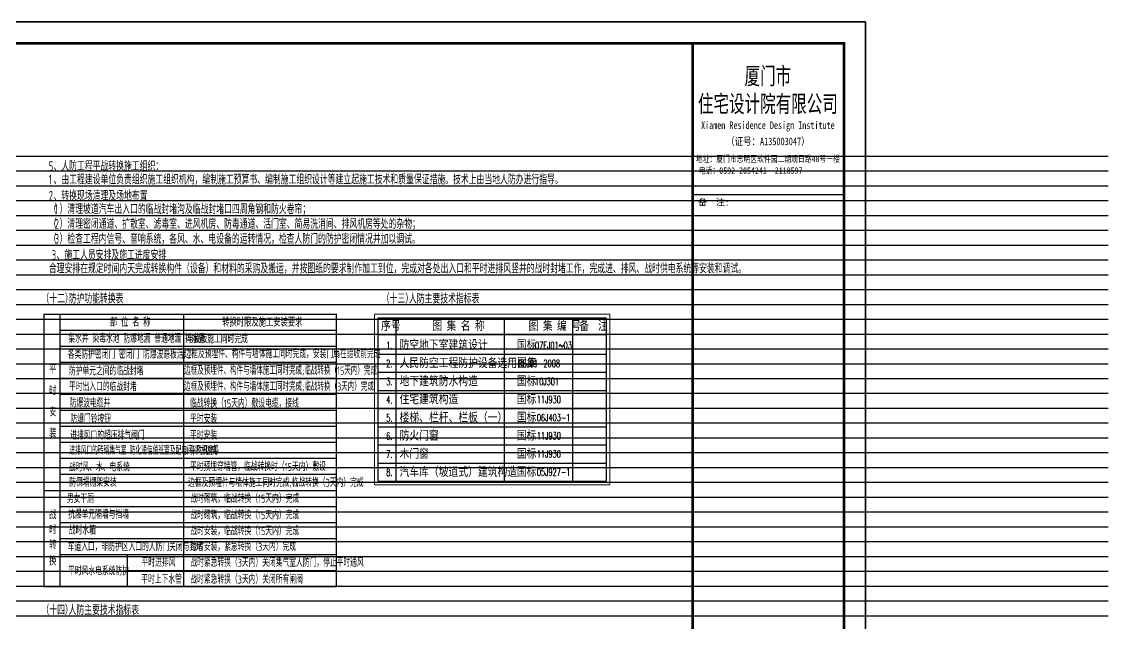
# Model space of a CAD drawing. Extents: x 0 to 2037025, y -2738621 to 0.
# Drawn here: x 1003695 to 1054001, y -1206452 to -1178615 of the extents above; entities that cross this region are included whole.
import ezdxf
from ezdxf.enums import TextEntityAlignment as Align

# ---------------------------------------------------------------- set-up
doc = ezdxf.new("R2010")
doc.units = 0
doc.header["$LTSCALE"] = 10
doc.header["$MEASUREMENT"] = 0
for name, color, linetype in [('Note', 142, 'Continuous'), ('PUB_TEXT', 7, 'Continuous'), ('Table', 3, 'Continuous'), ('WINDOW', 2, 'Continuous'), ('图框', 142, 'Continuous'), ('批量导出图层', 1, 'Continuous')]:
    doc.layers.add(name, color=color, linetype=linetype)
doc.styles.add('_HZTXT', font='TSSDENG.shx', dxfattribs={"width": 0.8, "bigfont": 'HZTXT.shx'})
doc.styles.add('_SIMPLEX', font='SIMPLEX.shx', dxfattribs={"width": 0.8})
doc.styles.add('_ZBHZ', font='tssdeng.shx', dxfattribs={"width": 0.7, "bigfont": 'tssdchn.shx'})
doc.styles.add('DXFS', font='tssdeng.shx', dxfattribs={"width": 0.62, "bigfont": 'dxfs.shx'})
doc.styles.add('HZTXT', font='txt.shx', dxfattribs={"width": 0.7, "bigfont": 'hztxt.shx'})
doc.styles.add('图框字型一', font='')
doc.styles.get('图框字型一').set_extended_font_data('SimSun')

# ---------------------------------------------------------------- blocks, each defined once
blk = doc.blocks.new('图框A1')
at = {"layer": '图框'}
blk.add_line((76100, 51400), (83100, 51400), dxfattribs=at)
blk.add_lwpolyline([(0, 0), (84100, 0), (84100, 59400), (0, 59400)], close=True, dxfattribs=at)
at = {"layer": '图框', "const_width": 120}
blk.add_lwpolyline([(2500, 1000), (83100, 1000), (83100, 58400), (2500, 58400)], close=True, dxfattribs=at)
blk.add_lwpolyline([(76100, 58400), (76100, 1000)], dxfattribs=at)
at = {"layer": '图框'}
for s, height, style, width, p in [('厦门市', 900, 'HZTXT', 0.8, (79578, 56413)), ('住宅设计院有限公司', 900, 'HZTXT', 0.8, (79578, 55123)), ('Xiamen Residence Design Institute', 350, '图框字型一', 0.75, (79578, 54436)), ('（证号：A135003047）', 350, '图框字型一', 0.8, (79578, 53688)), ('地址：厦门市思明区软件园二期观日路48号一楼', 300, '图框字型一', 0.75, (79578, 52904)), ('电话：0592-2054241  2118597', 300, '图框字型一', 0.75, (78781, 52364))]:
    blk.add_text(s, height=height, dxfattribs=dict(at, style=style, width=width)).set_placement(p, align=Align.CENTER)
at = {"layer": '图框', "style": '图框字型一'}
blk.add_text('备  注:', height=300, dxfattribs=at).set_placement((76342, 50890))

msp = doc.modelspace()

# ---------------------------------------------------------------- linework, layer by layer
at = {"layer": 'Defpoints', "color": 251}
for p, q in [((1054001.1, -1184847.7), (954025, -1184847.7)), ((1054001.1, -1185533.9), (954025, -1185533.9)), ((1054001.1, -1186220.1), (954025, -1186220.1)), ((1054001.1, -1186906.3), (954025, -1186906.3)), ((1054001.1, -1187592.5), (954025, -1187592.5)), ((1054001.1, -1188278.7), (954025, -1188278.7)), ((1054001.1, -1188964.9), (954025, -1188964.9)), ((1054001.1, -1189651.1), (954025, -1189651.1)), ((1054001.1, -1190337.3), (954025, -1190337.3)), ((1054001.1, -1191023.5), (954025, -1191023.5)), ((1054001.1, -1191709.7), (954025, -1191709.7)), ((1054001.1, -1192395.9), (954025, -1192395.9)), ((1054001.1, -1193082.1), (954025, -1193082.1)), ((1054001.1, -1193768.3), (954025, -1193768.3)), ((1054001.1, -1194454.5), (954025, -1194454.5)), ((1054001.1, -1195140.7), (954025, -1195140.7)), ((1054001.1, -1195826.9), (954025, -1195826.9)), ((1054001.1, -1196513.1), (954025, -1196513.1)), ((1054001.1, -1197199.3), (954025, -1197199.3)), ((1054001.1, -1197885.5), (954025, -1197885.5)), ((1054001.1, -1198571.7), (954025, -1198571.7)), ((1054001.1, -1199257.9), (954025, -1199257.9)), ((1054001.1, -1199944.1), (954025, -1199944.1)), ((1054001.1, -1200630.3), (954025, -1200630.3)), ((1054001.1, -1201316.6), (954025, -1201316.6)), ((1054001.1, -1202002.8), (954025, -1202002.8)), ((1054001.1, -1202689), (954025, -1202689)), ((1054001.1, -1203375.2), (954025, -1203375.2)), ((1054001.1, -1204061.4), (954025, -1204061.4)), ((1054001.1, -1204747.6), (954025, -1204747.6)), ((1054001.1, -1205433.8), (954025, -1205433.8)), ((1054001.1, -1206120), (954025, -1206120))]:
    msp.add_line(p, q, dxfattribs=at)
at = {"layer": 'Table'}
for p, q in [((1004718.4, -1192148.5), (1004718.4, -1204747.6)), ((1004718.4, -1192148.5), (1018273.4, -1192148.5)), ((1005459.5, -1192148.5), (1005459.5, -1204747.6)), ((1011187.8, -1192148.5), (1011187.8, -1204747.6)), ((1018273.4, -1204747.6), (1018273.4, -1192148.5)), ((1005459.5, -1192889.6), (1018273.4, -1192889.6)), ((1005459.5, -1193630.8), (1018273.4, -1193630.8)), ((1005459.5, -1194371.9), (1018273.4, -1194371.9)), ((1005459.5, -1195113), (1018273.4, -1195113)), ((1005459.5, -1195854.1), (1018273.4, -1195854.1)), ((1005459.5, -1196595.2), (1018273.4, -1196595.2)), ((1005459.5, -1197336.4), (1018273.4, -1197336.4)), ((1005459.5, -1198077.5), (1018273.4, -1198077.5)), ((1005459.5, -1198818.6), (1018273.4, -1198818.6)), ((1005459.5, -1199559.7), (1018273.4, -1199559.7)), ((1004718.4, -1200300.8), (1018273.4, -1200300.8)), ((1005459.5, -1200300.8), (1018273.4, -1200300.8)), ((1005459.5, -1201042), (1018273.4, -1201042)), ((1005459.5, -1201783.1), (1018273.4, -1201783.1)), ((1005459.5, -1202524.2), (1018273.4, -1202524.2)), ((1005459.5, -1203265.3), (1018273.4, -1203265.3)), ((1005459.5, -1203265.3), (1018273.4, -1203265.3)), ((1008594.3, -1204747.6), (1008594.3, -1203265.3)), ((1008594.3, -1204006.4), (1018273.4, -1204006.4)), ((1004718.4, -1204747.6), (1018273.4, -1204747.6))]:
    msp.add_line(p, q, dxfattribs=at)
at = {"layer": 'Table', "const_width": 37.1}
msp.add_lwpolyline([(1004718.4, -1192148.5), (1018273.4, -1192148.5), (1018273.4, -1204747.6), (1004718.4, -1204747.6)], close=True, dxfattribs=at)
at = {"layer": 'Table', "const_width": 22.2}
for points in [[(1004718.4, -1192148.5), (1018273.4, -1192148.5)], [(1004718.4, -1200300.8), (1018273.4, -1200300.8)]]:
    msp.add_lwpolyline(points, dxfattribs=at)
at = {"layer": 'WINDOW'}
for p, q in [((1020195.1, -1199876.5, 0), (1020195.1, -1192316.5, 0)), ((1020195.1, -1192316.5, 0), (1030759.1, -1192316.5)), ((1021027.8, -1199876.5, 0), (1021027.8, -1192316.5, 0)), ((1026047.8, -1199876.5, 0), (1026047.8, -1192316.5, 0)), ((1029215.8, -1199876.5, 0), (1029215.8, -1192316.5, 0)), ((1030759.1, -1192316.5), (1030759.1, -1199876.5, 0)), ((1020195.1, -1193996.5, 0), (1030759.1, -1193996.5, 0)), ((1020195.1, -1194836.5, 0), (1030759.1, -1194836.5, 0)), ((1020195.1, -1195676.5, 0), (1030759.1, -1195676.5, 0)), ((1020195.1, -1196516.5, 0), (1030759.1, -1196516.5, 0)), ((1020195.1, -1197356.5, 0), (1030759.1, -1197356.5, 0)), ((1020195.1, -1198196.5, 0), (1030759.1, -1198196.5, 0)), ((1020195.1, -1199036.5, 0), (1030759.1, -1199036.5, 0)), ((1020195.1, -1199876.5, 0), (1030759.1, -1199876.5, 0))]:
    msp.add_line(p, q, dxfattribs=at)
at = {"layer": 'WINDOW', "elevation": 0}
for points, const_width in [([(1020027.1, -1200044.5), (1020027.1, -1192148.5)], 42), ([(1020195.1, -1193156.5), (1030759.1, -1193156.5)], 16.8), ([(1020027.1, -1200044.5), (1030927.1, -1200044.5)], 42)]:
    msp.add_lwpolyline(points, dxfattribs=dict(at, const_width=const_width))
at = {"layer": 'WINDOW', "const_width": 42}
for points in [[(1020027.1, -1192148.5), (1030927.1, -1192148.5)], [(1030927.1, -1200044.5), (1030927.1, -1192148.5)]]:
    msp.add_lwpolyline(points, dxfattribs=at)
at = {"layer": '批量导出图层'}
msp.add_lwpolyline([(958662.7, -1178615.2), (1042762.7, -1178615.2), (1042762.7, -1238015.2), (958662.7, -1238015.2)], close=True, dxfattribs=at)

# ---------------------------------------------------------------- block references
msp.add_blockref('图框A1', (958662.7, -1238015.2))

# ---------------------------------------------------------------- texts
at = {"color": 0, "style": 'DXFS', "width": 0.62}
for s, p in [('5', (1004951.4, -1185521.5, -71.1)), ('、人防工程平战转换施工组织：', (1005166, -1185521.5, -71.1)), ('1', (1004951.4, -1186140.4, -71.1)), ('、由工程建设单位负责组织施工组织机构，编制施工预算书、编制施工组织设计等建立起施工技术和质量保证措施。技术上由当地人防办进行指导。', (1005166, -1186140.4, -71.1)), ('2', (1004951.4, -1186893.9, -71.1)), ('、转换现场清理及场地布置', (1005166, -1186893.9, -71.1)), ('（', (1004951.4, -1187512.8, -71.1)), ('1', (1005230.4, -1187512.8, -71.1)), ('）清理坡道汽车出入口的临战封堵沟及临战封堵口四周角钢和防火卷帘；', (1005445, -1187512.8, -71.1)), ('（', (1004951.4, -1188195.5, -71.1)), ('）清理密闭通道、扩散室、滤毒室、进风机房、防毒通道、活门室、简易洗消间、排风机房等处的杂物；', (1005445, -1188195.5, -71.1)), ('2', (1005230.4, -1188195.5, -71.1)), ('（', (1004951.4, -1188888.8, -71.1)), ('3', (1005230.4, -1188888.8, -71.1)), ('）检查工程内信号、音响系统，各风、水、电设备的运转情况，检查人防门的防护密闭情况并加以调试。', (1005445, -1188888.8, -71.1)), ('3', (1005092, -1189635.2, -71.1)), ('、施工人员安排及施工进度安排', (1005306.6, -1189635.2, -71.1)), ('合理安排在规定时间内天完成转换构件（设备）和材料的采购及搬运，并按图纸的要求制作加工到位，完成对各处出入口和平时进排风竖井的战时封堵工作，完成进、排风、战时供电系统等安装和调试。', (1004951.4, -1190257.6, -71.1))]:
    msp.add_text(s, height=450, dxfattribs=at).set_placement(p)
at = {"color": 2, "style": 'DXFS', "width": 0.62}
for s, p in [('（十二）', (1004607.1, -1191655.5, -71.1)), ('防护功能转换表', (1005863.7, -1191655.5, -71.1)), ('（十三）', (1020365.9, -1191655.5, -71.1)), ('人防主要技术指标表', (1021622.5, -1191655.5, -71.1)), (':', (1007816.7, -1191655.5, -71.1)), (':', (1024133.5, -1191655.5, -71.1)), ('（十四）', (1004607.1, -1206065.8, -71.1)), ('人防主要技术指标表', (1005863.7, -1206065.8, -71.1)), (':', (1008374.7, -1206065.8, -71.1))]:
    msp.add_text(s, height=450, dxfattribs=at).set_placement(p)
at = {"layer": 'Note', "color": 7, "style": '_ZBHZ'}
for s, height, width, p in [('部 位 名 称', 370.56, 0.7, (1007781, -1192719.4)), ('转换时限及施工安装要求', 370.56, 0.7, (1012979.1, -1192719.4)), ('集水井 染毒水池 防爆地漏 普通地漏 排水管', 370.56, 0.65, (1005853.8, -1193470)), ('与底板施工同时完成', 370.56, 0.65, (1011345, -1193488.4)), ('边框及预埋件、构件与墙体施工同时完成，安装门扇在验收前完成', 370.56, 0.65, (1011224.6, -1194179.8)), ('各类防护密闭门 密闭门 防爆波悬板活门', 370.56, 0.65, (1005827.1, -1194206.6)), ('平 ', 370.56, 0.7, (1004965.8, -1194891.7)), ('防护单元之间的临战封堵', 370.56, 0.65, (1005881.2, -1194974.7)), ('边框及预埋件、构件与墙体施工同时完成;临战转换（15天内）完成', 370.56, 0.63, (1011214, -1194949)), ('边框及预埋件、构件与墙体施工同时完成;临战转换（3天内）完成', 370.56, 0.63, (1011214, -1195690.1)), ('时', 370.6, 0.7, (1004965.8, -1195883.3)), ('平时出入口的临战封堵', 370.56, 0.65, (1005881.2, -1195699.3)), ('防爆波电缆井', 370.56, 0.65, (1005915.3, -1196451)), ('临战转换（15天内）敷设电缆，接线', 370.56, 0.65, (1011486.9, -1196466.4)), ('安', 370.6, 0.7, (1004965.8, -1196874.9)), ('防爆门铃按钮', 370.56, 0.65, (1005949.4, -1197195.9)), ('平时安装', 370.56, 0.65, (1011486.9, -1197182.3)), ('装', 370.6, 0.7, (1004965.8, -1197851.3)), ('进排风口的超压排气阀门', 370.56, 0.65, (1005939.4, -1197948.8)), ('平时安装', 370.56, 0.65, (1011486.9, -1197948.9)), ('进排风口的砖砌集气室 防化通信值班室及配电间 风机房等', 370.56, 0.55, (1005895.5, -1198648.3)), ('平时砌筑', 370.56, 0.65, (1011486.9, -1198668.7)), ('战时风、水、电系统', 370.56, 0.65, (1005881.1, -1199419)), ('平时预埋穿墙管，临战转换时（15天内）敷设', 370.56, 0.65, (1011484, -1199398.9)), ('防倒塌棚架安装', 370.56, 0.65, (1005896, -1200125.2)), ('边框及预埋件与墙体施工同时完成;临战转换（3天内）完成', 370.56, 0.65, (1011394.1, -1200136.8)), ('男女干厕 ', 370.56, 0.65, (1005785.5, -1200886.8)), ('战时砌筑，临战转换（15天内）完成', 370.56, 0.65, (1011502.1, -1200874.7)), ('战', 370.6, 0.7, (1004965.8, -1201635)), ('抗爆单元隔墙与挡墙', 370.56, 0.65, (1005838.5, -1201611.8)), ('战时砌筑，临战转换（15天内）完成', 370.56, 0.65, (1011502.1, -1201635.2)), ('时', 370.6, 0.7, (1004965.8, -1202325.9)), ('战时水箱', 370.56, 0.65, (1005874.5, -1202344.8)), ('战时安装，临战转换（15天内）完成', 370.56, 0.65, (1011502.1, -1202373.4)), ('转', 370.6, 0.7, (1004965.8, -1203027.9)), ('车道入口，非防护区入口的人防门关闭与封堵', 370.56, 0.65, (1005822.1, -1203108.1)), ('战时安装，紧急转换（3天内）完成', 370.56, 0.65, (1011502.1, -1203097.3)), ('换', 370.6, 0.7, (1004965.8, -1203770.4)), ('平时风水电系统防护', 370.56, 0.65, (1005842.2, -1204229)), ('平时进排风', 370.56, 0.65, (1009240.9, -1203831.3)), ('战时紧急转换（3天内）关闭集气室人防门，停止平时通风', 370.56, 0.65, (1011502.1, -1203834.7)), ('平时上下水管', 370.56, 0.65, (1009230.8, -1204613.3)), ('战时紧急转换（3天内）关闭所有闸阀', 370.56, 0.65, (1011502.1, -1204614))]:
    msp.add_text(s, height=height, dxfattribs=dict(at, width=width)).set_placement(p)
at = {"layer": 'PUB_TEXT', "style": '_HZTXT', "width": 0.8}
for s, p in [('序号', (1020331.2, -1192918.1, 0)), ('图 集 名 称', (1022703.2, -1192918.1, 0)), ('图 集 编 号', (1027164.4, -1192918.1, 0)), ('备  注', (1029511, -1192918.1, 0)), ('防空地下室建筑设计', (1021186.5, -1193797.1, 0)), ('国标', (1026613.2, -1193797.1, 0)), ('人民防空工程防护设备选用图集', (1021186.5, -1194637.1, 0)), ('地下建筑防水构造', (1021186.5, -1195477.1, 0)), ('国标', (1026613.2, -1195477.1, 0)), ('住宅建筑构造', (1021186.5, -1196317.1, 0)), ('国标', (1026613.2, -1196317.1, 0)), ('楼梯、栏杆、栏板（一）', (1021186.5, -1197157.1, 0)), ('国标', (1026613.2, -1197157.1, 0)), ('防火门窗', (1021186.5, -1197997.1, 0)), ('国标', (1026613.2, -1197997.1, 0)), ('木门窗', (1021186.5, -1198837.1, 0)), ('国标', (1026613.2, -1198837.1, 0)), ('汽车库（坡道式）建筑构造', (1021186.5, -1199677.1, 0)), ('国标', (1026613.2, -1199677.1, 0))]:
    msp.add_text(s, height=420, rotation=360, dxfattribs=at).set_placement(p)
at = {"layer": 'PUB_TEXT', "style": '_SIMPLEX', "width": 0.6}
for s, p in [('1.', (1020568.5, -1193757.2, 0)), ('07FJ01~03', (1027460.7, -1193757.2, 0)), ('2.', (1020568.5, -1194597.2, 0)), ('RFJ01-2008', (1026688.9, -1194597.2, 0)), ('3.', (1020568.5, -1195437.2, 0)), ('10J301', (1027460.7, -1195437.2, 0)), ('4.', (1020568.5, -1196277.2, 0)), ('11J930', (1027542.8, -1196266.1, 0)), ('5.', (1020568.5, -1197117.2, 0)), ('06J403-1', (1027542.8, -1197106.1, 0)), ('6.', (1020568.5, -1197957.2, 0)), ('11J930', (1027542.8, -1197946.1, 0)), ('7.', (1020568.5, -1198797.2, 0)), ('11J930', (1027542.8, -1198786.1, 0)), ('8.', (1020568.5, -1199637.2, 0)), ('05J927-1', (1027542.8, -1199626.1, 0))]:
    msp.add_text(s, height=336, dxfattribs=at).set_placement(p)

doc.saveas('drawing.dxf')
